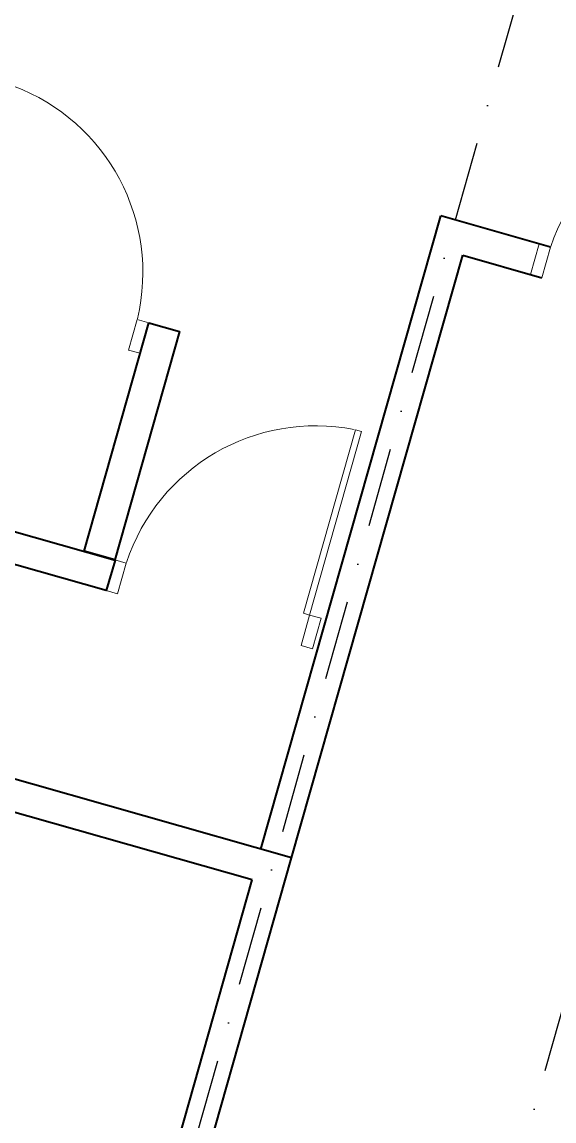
# Model space of a CAD drawing. Header units: millimetres. Extents: x -1534340 to 1713810, y -1348191 to 1114081.
# Drawn here: x 1527924 to 1531274, y -205111 to -198194 of the extents above; entities that cross this region are included whole.
import ezdxf

# ---------------------------------------------------------------- set-up
doc = ezdxf.new("R2010")
doc.units = ezdxf.units.MM
doc.header["$LTSCALE"] = 100
doc.linetypes.add('xref.asix of  podium$0$xref.asix of  podium$0$DASHDOT', pattern=[1, 0.5, -0.25, 0, -0.25])
doc.layers.add('A-DOOR', color=1, linetype='Continuous', lineweight=9)
doc.layers.add('KT-Net cat', color=1, linetype='Continuous', lineweight=40)
doc.layers.add('ccu12-Manh', color=8, linetype='Continuous')
doc.layers.add('xref.asix of  podium$0$xref.asix of  podium$0$KT-Luoi truc South Tower', color=8, linetype='xref.asix of  podium$0$xref.asix of  podium$0$DASHDOT')

# ---------------------------------------------------------------- blocks, each defined once
blk = doc.blocks.new('Door 1.2m clear')
at = {"elevation": 0}
for points in [[(25, 200), (25, 1400), (65, 1400), (65, 200)], [(-50, 0), (25, 0), (25, 200), (-50, 200)], [(1225, 0), (1300, 0), (1300, 200), (1225, 200)]]:
    blk.add_lwpolyline(points, close=True, dxfattribs=at)
at = {"color": 8}
blk.add_arc((-27.6, 150, 0), 1253.7, 2.48382, 85.39429, dxfattribs=at)
blk = doc.blocks.new('312')
at = {"layer": 'KT-Net cat'}
for p, q in [((1529428.5, -203399.8, 0), (1530561.4, -199415, 0)), ((1531252.4, -199611.5, 0), (1530561.4, -199415, 0)), ((1529620.9, -203454.6, 0), (1516082.9, -199616, 0)), ((1529620.9, -203454.5, 0), (1530699.1, -199662.1, 0)), ((1530699.1, -199662.1, 0), (1531197.6, -199803.9, 0)), ((1528705.5, -206687.6, 0), (1529620.9, -203454.5, 0))]:
    blk.add_line(p, q, dxfattribs=at)
at = {"layer": 'KT-Net cat', "elevation": 0}
for points in [[(1529373.9, -203592.4), (1516220.2, -199862.8), (1508004.2, -229295.7), (1508946.1, -229561.8)], [(1522445.7, -199861), (1528510.4, -201580.4), (1528453.9, -201772.3), (1522389.8, -200053), (1522445.7, -199861)], [(1510601.3, -230029.5), (1530594.9, -235679.2), (1537445.5, -211435.4), (1536970.3, -209230.8), (1528458.6, -206825.6), (1529373.9, -203592.3)]]:
    blk.add_lwpolyline(points, dxfattribs=at)
blk.add_lwpolyline([(1528721.7, -200087), (1528915.7, -200142.6), (1528509.4, -201580.1), (1528314.9, -201525)], close=True, dxfattribs=at)
at = {"layer": 'xref.asix of  podium$0$xref.asix of  podium$0$KT-Luoi truc South Tower', "ltscale": 10}
for p, q in [((1536770.1, -177786.2), (1511423, -267487.8)), ((1538694.8, -178330), (1513347.6, -268031.6))]:
    blk.add_line(p, q, dxfattribs=at)
at = {"layer": 'A-DOOR', "xscale": -1}
for p, rotation in [((1532376, -200138.8, 0), 344.1217395089832), ((1529704.9, -202125.9, 0), 344.2176808772052)]:
    blk.add_blockref('Door 1.2m clear', p, dxfattribs=dict(at, rotation=rotation))
at = {"layer": 'A-DOOR', "rotation": 344.1217395080949}
blk.add_blockref('Door 1.2m clear', (1527416.6, -199923.7, 0), dxfattribs=at)

msp = doc.modelspace()

# ---------------------------------------------------------------- block references
at = {"layer": 'ccu12-Manh'}
msp.add_blockref('312', (0, 0), dxfattribs=at)

doc.saveas('drawing.dxf')
